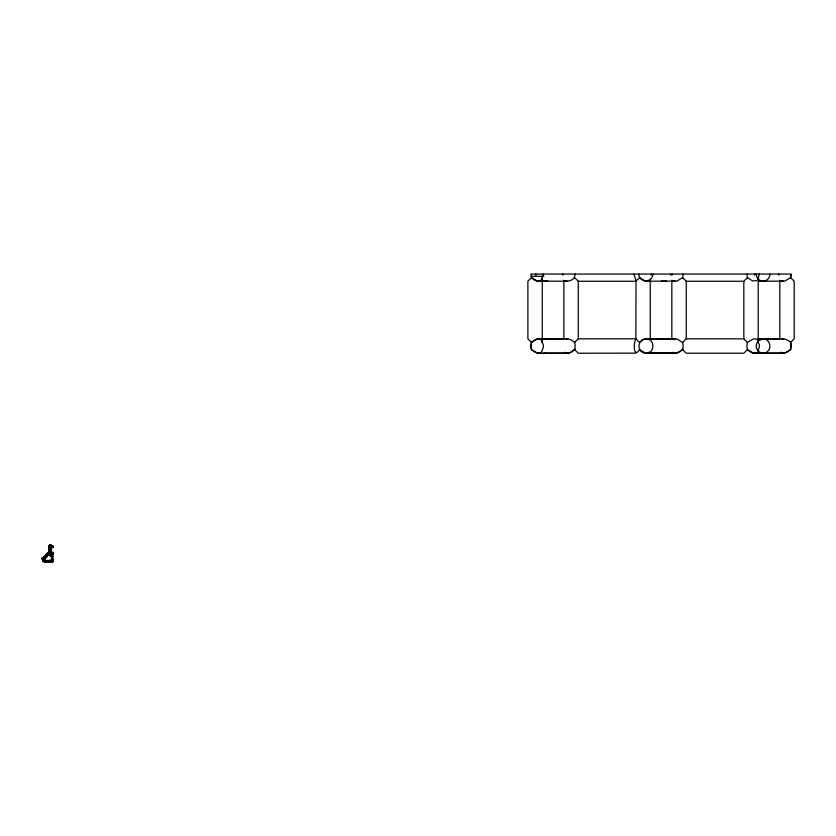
<?xml version="1.0" encoding="UTF-8"?>
<svg xmlns="http://www.w3.org/2000/svg" width="836" height="836" viewBox="0 0 836 836"><rect width="100%" height="100%" fill="white"/><g stroke="black" fill="none" stroke-linecap="round" stroke-linejoin="round"><path stroke-width="1.25" d="M49.334 546.566L49.24 547.308A3.469 3.469 0 0 0 49.272 547.831L49.293 548.437M49.219 547.883L49.219 547.434A5.612 5.486 -78.2 0 0 49.387 548.395A4.588 1.097 -89.1 0 0 49.387 549.315L49.376 550.307L49.397 549.534M49.334 545.898L49.324 545.542A2.665 1.787 -71.9 0 0 49.7 545.866M45.917 561.155L45.875 560.956A7.806 2.905 44.5 0 0 47.161 561.081A1.432 1.254 -72.1 0 1 47.924 560.946M49.23 546.744L49.23 546.598A9.99 9.583 -80.4 0 1 49.24 545.762L49.272 545.574A3.71 3.302 -74.8 0 1 49.251 545.25L51.1 545.354A5.821 5.633 78.8 0 1 51.195 548.04L51.863 547.643A34.798 1.233 -8.8 0 1 53.232 547.35A1.871 1.4 78 0 0 53.347 546.807L52.971 545.793A10.889 2.989 -44 0 1 51.717 546.117L51.644 546.127M49.23 546.598L49.261 545.709M575.231 274.062L574.018 278.273L571.072 280.29L567.477 281.251L537.318 281.095L531.487 277.656L530.933 274.062L791.159 274.062L790.605 277.656L784.774 281.095L758.367 281.251M683.2 274.062L682.636 277.656L676.815 281.095L646.646 281.251C642.926 280.927 638.202 278.451 638.892 274.062M51.424 561.175L51.916 560.277M49.01 552.795L49.188 551.582A1.724 1.515 51.4 0 1 49.69 551.227L50.108 551.164M757.865 279.391L759.328 274.062M758.168 278.284L758.21 277.656L758.21 342.436L759.046 344.171A6.27 6.27 0 0 1 759.14 347.525L757.855 351.381M53.243 547.267L53.243 546.765M543.295 275.18L543.4 274.062L542.282 277.656C542.01 283.947 533.838 280.812 531.487 277.656L527.892 281.251L527.892 338.831L531.487 342.436L530.933 346.031L531.487 349.626L535.092 352.269L538.353 353.22L568.146 353.189M651.265 275.18L651.359 274.062M672.039 275.18L672.144 274.062M653.188 274.062L651.672 278.284L647.388 281.199A5.131 3.145 26.6 0 1 645.402 281.126L639.456 277.656L635.851 281.251L578.272 281.251L574.677 277.656M49.105 550.13L49.209 549.325M49.188 549.461L49.115 550.015A3.072 1.129 -79.4 0 1 48.979 551.154L48.969 550.955M48.645 552.356L49.418 551.206M49.324 554.446L49.355 554.237A1.808 1.442 -0.6 0 0 48.404 554.707A2.759 2.153 -2.3 0 0 48.206 554.905L48.133 554.905M791.107 275.18L790.605 277.656L794.2 281.251L794.2 338.831L790.605 342.436L791.159 346.031L790.605 349.626L787 352.269L783.74 353.22L763.007 353.2M46.879 561.29L47.621 560.862M46.837 554.352L48.781 551.561M49.24 551.332L49.376 550.328L49.094 551.311M50.588 545.615L50.609 545.511A6.374 6.374 0 0 1 50.662 548.406L50.609 551.603A5.235 5.183 80.9 0 1 50.745 552.22L51.811 552.491A10.262 4.211 -84.2 0 0 52.135 552.512M543.201 353.2L567.811 353.22L570.319 352.604L574.677 349.626L575.231 346.031L574.677 342.436L571.072 339.803L567.811 338.841L538.018 338.873M645.977 353.189L676.815 353.074L682.636 349.626L683.2 346.031L682.636 342.436L676.815 338.988L646.228 338.852C636.677 338.737 636.499 353.377 646.228 353.21L676.115 353.189M756.841 339.458L755.828 338.988A5.162 3.156 -26.6 0 0 753.236 338.988L747.415 342.436L746.861 346.031L747.415 349.626L753.236 353.074A5.162 3.156 26.6 0 0 753.947 353.189M52.135 559.681L52.198 559.42A3.365 2.038 64.4 0 0 52.396 559.159A2.999 2.142 54.5 0 0 52.48 558.751M538.687 281.251L540.913 280.635L542.282 277.656L542.282 342.426L541.937 340.68A8.757 5.591 -32.1 0 0 541.822 340.252C539.095 336.72 533.953 340.064 531.487 342.436L530.933 346.031L531.487 349.626L537.318 353.074A5.162 3.156 26.6 0 0 539.324 353.189L541.498 352.071L543.254 347.536A5.873 5.842 90 0 0 543.4 345.278L542.292 342.436M564.843 352.269L566.265 353.074A5.162 3.156 -26.6 0 0 568.856 353.074L572.2 351.622L574.875 348.967M672.802 352.269L674.224 353.074A5.162 3.156 -26.6 0 0 676.815 353.074L680.17 351.622L682.834 348.967M42.511 560.402L42.636 561.228A5.079 2.08 11.3 0 0 44.663 561.614L47.568 561.667L42.908 560.528M49.314 545.291L49.972 544.926M49.387 554.78L49.846 554.09A5.434 3.438 70.6 0 1 50.954 555.303M44.736 558.093L44.862 558.814A9.363 7.618 71.5 0 0 44.569 559.19A2.32 0.867 -34.6 0 0 44.381 559.556L47.965 555.062M44.716 560.622L44.945 561.416M51.404 553.056C50.682 554.362 54.894 554.456 52.543 554.529A70.025 4.556 20.5 0 1 50.892 554.038L50.714 553.996A3.48 1.787 84.6 0 0 49.836 553.996M43.953 560.538A4.817 1.787 10.5 0 1 42.709 560.245L42.74 560.057M48.488 552.011L47.976 552.732M48.049 552.983L48.112 552.899A7.127 3.929 -65.1 0 1 47.882 553.275M42.239 558.343C41.121 559.305 43.911 556.975 42.364 558.229A2.696 1.327 -65.6 0 0 42.145 558.553A5.653 4.368 -10.5 0 0 42.417 558.417A8.099 5.946 -13.6 0 0 42.845 558.061M42.019 558.615L41.915 558.626A3.354 2.633 -9.4 0 0 42.343 558.511L42.5 558.448M45.457 557.978L44.59 559.085A4.755 4.138 41 0 0 44.36 559.42L44.329 559.556A2.665 2.309 47.5 0 1 44.559 559.179M45.541 557.873L47.255 555.94M46.973 561.123L47.631 560.695M47.474 553.662L47.568 553.265A7.576 4.128 -64.8 0 0 47.819 552.826M46.555 554.644L47.224 553.651M46.774 556.473L45.468 555.323L44.35 556.609A13.031 2.487 -50.1 0 1 43.953 557.006L43.89 557.058M45.52 557.654L46.408 556.703M46.983 553.923L46.649 554.55M49.387 554.592A3.866 2.874 53.7 0 0 48.091 555.01A13.993 10.116 88.7 0 0 47.182 555.815L46.712 556.379L47.495 555.532M45.813 557.34L46.91 556.588M46.168 555.543C44.716 554.947 47.767 554.069 45.499 555.449M46.314 554.885L45.729 555.219M574.677 342.436L578.272 338.831L635.851 338.831L639.456 342.436L643.051 339.803L646.322 338.841L672.217 338.873M635.945 353.137L578.272 353.231L574.677 349.626M669.626 353.2L646.322 353.22L643.051 352.269L639.456 349.626C633.636 359.166 633.186 342.509 635.935 338.914M682.636 277.656L686.241 281.251L743.821 281.251L747.415 277.656L746.861 274.062M682.636 342.436L686.241 338.831L686.241 281.251M45.457 555.752L43.691 557.466M44.705 556.494L43.953 557.225M51.675 560.486L51.518 560.632A1.17 0.658 2.7 0 1 51.1 560.841L51.456 560.716M43.838 557.319L43.765 557.393A16.71 11.129 -18.2 0 1 43.43 557.643L43.148 557.936M47.401 560.663L46.868 560.705L48.31 561.071A4.065 1.463 81.8 0 0 47.871 560.642M531.487 342.436L537.308 338.977A5.162 3.156 -26.6 0 1 539.91 338.988L541.32 339.803L542.282 342.426M51.498 560.653L51.518 560.632A1.275 0.857 -30.8 0 0 52.668 560.162L52.574 560.026M646.322 353.22L649.29 352.269M44.402 559.577L44.559 560.172M50.735 560.851A1.86 0.888 1.4 0 1 50.087 560.862L50.494 560.695A5.81 1.787 89.4 0 0 50.379 560.632M50.62 548.385L50.62 548.406A6.374 6.343 81.8 0 0 50.536 545.532L51.006 545.323M648.872 280.635L646.646 281.251M756.841 280.635L752.515 280.906L747.415 277.656M49.742 548.562A1.045 0.763 4.6 0 1 49.47 548.374L49.345 548.385A1.902 1.264 70.2 0 1 49.732 548.071L49.951 547.977M673.22 339.458L675.77 338.841M756.841 352.604C753.539 354.36 749.787 351.883 747.415 349.626L743.821 353.231L686.241 353.231L682.636 349.626M648.872 352.604L647.869 353.074A5.162 3.156 26.6 0 1 645.277 353.074L639.456 349.626M48.018 561.886L49.021 561.771L48.436 561.802M53.243 556.734L52.595 555.94M51.33 547.779L51.863 547.643M51.153 554.498L50.087 554.467M45.28 561.75L45.478 561.625A2.602 0.794 40.7 0 1 45.343 561.771L45.196 561.771M52.449 556.839C50.285 557.194 53.483 557.215 52.229 556.118M47.192 561.635A3.448 0.596 -7.8 0 1 47.527 561.656L47.244 561.541M565.982 339.082L567.811 338.841M781.911 339.082L784.774 338.988L788.129 340.44L790.605 342.436L791.065 344.536M51.916 557.978L50.871 556.107M53.107 556.766L52.522 556.891M51.696 557.048L51.863 557.016A3.271 2.759 37.5 0 1 51.989 557.298M52.584 547.559L51.56 547.747M51.424 548.029L50.871 547.831M666.396 280.906L663.826 281.251A7.2 7.2 0 0 1 661.61 280.906M43.42 560.015L45.781 560.82M661.61 352.876A7.2 7.2 0 0 0 663.826 353.231L665.56 353.074M51.675 546.127L50.662 546.357A1.871 1.756 69 0 0 50.797 547.549L50.777 547.611M761 338.873L762.16 338.852A7.19 6.792 -82.3 0 1 762.881 338.946M49.732 548.155L49.742 548.155A1.902 1.191 82 0 0 49.502 548.447M47.391 561.635L47.704 561.635A8.496 3.961 -30.1 0 0 48.822 561.802L49.7 561.74L49.167 561.761M50.63 561.813L50.662 561.813A4.19 1.359 80.3 0 0 50.797 561.771A4.19 1.338 80.6 0 1 50.662 561.813L50.348 561.792M47.506 561.802A11.37 9.395 77.8 0 0 49.209 561.865L49.575 561.813A7.242 6.009 82.8 0 0 50.15 561.75L52.26 561.876A1.745 1.4 78.4 0 1 51.518 561.478L51.55 561.499M49.23 561.761L49.261 561.823A11.37 9.269 70.9 0 1 47.516 561.604A5.549 1.975 -68.1 0 0 47.715 561.75L48.206 561.802A1.442 1.264 -72.2 0 1 47.694 561.928M763.31 353.231L763.707 353.21A7.19 6.772 82.8 0 0 766.298 352.426A7.19 6.751 85.9 0 0 768.085 350.963C772.088 346.867 769.026 338.747 763.278 338.831M544.152 338.873L545.323 338.841A7.2 7.075 85.8 0 1 546.65 339.019M762.16 353.21L761.46 353.22M49.439 561.813L49.502 561.813A7.242 6.009 83.8 0 0 50.15 561.75L50.212 561.74A2.351 0.648 -6.4 0 1 52.114 561.698L52.846 561.677M46.084 561.677L47.255 561.646M545.103 353.231L545.511 353.22A7.158 7.043 -85.4 0 1 545.135 353.231L545.009 353.231M538.353 353.22L539.324 353.189M46.826 561.928A4.18 0.637 -8.9 0 1 46.962 561.75L47.234 561.876A1.703 1.494 -72.1 0 0 48.018 561.886M48.697 560.799A5.194 1.829 10.1 0 1 47.892 561.865L47.903 561.792A3.375 1.223 -87.1 0 0 48.31 561.698L47.621 561.635L48.352 561.614A64.957 43.033 -30 0 1 51.017 561.625L51.79 561.646M646.228 353.21C655.184 353.367 655.016 338.695 646.228 338.852M50.233 544.894L51.027 545.218M46.335 561.667L45.75 561.635A6.73 2.08 34.5 0 0 47.046 561.782L47.088 561.782A1.473 1.285 -72.3 0 0 47.485 561.928M763.226 281.251L766.8 280.144L768.733 278.148A7.19 6.657 90 0 0 769.893 274.062M763.163 338.831L758.545 340.68L756.674 343.45A7.022 6.719 89.8 0 0 756.82 348.957L759.725 352.269L763.299 353.231M42.74 560.005A4.598 1.588 -79.9 0 1 43.253 559.88L43.556 559.869A1.766 0.596 -38.1 0 0 43.785 560.078L43.785 560.141M51.153 560.726L50.996 560.737A128.441 14.264 4 0 1 48.383 560.716L48.363 560.716A129.371 14.954 4.2 0 0 50.892 560.737L50.965 560.831M46.941 560.663L47.349 560.663M46.576 560.663L46.826 560.705A3.313 0.658 13.7 0 1 47.255 560.935M663.826 353.231L668.706 353.21M531.132 276.277L543.954 276.277M686.241 338.831L743.821 338.831L747.415 342.436M649.875 338.873L673.179 338.852M757.834 338.873L783.74 338.841M784.074 353.189L754.281 353.22L761.659 353.231M758.168 338.852L780.187 338.873M542.24 338.852L564.258 338.873M672.374 338.862L663.826 338.831L664.704 338.873M47.318 560.716L48.185 560.716M763.132 281.251C759.705 281.272 756.026 277.855 756.204 274.062M47.422 560.716L47.558 560.716A8.611 6.876 -56.5 0 1 49.146 560.831L50.014 560.946M52.543 561.677L51.132 561.625M43.253 559.859L44.193 560.151A5.591 0.846 18.8 0 1 45.353 560.507M646.322 338.841L648.14 339.082M783.74 353.22L780.772 352.269M675.77 353.22L673.22 352.604M567.811 353.22L565.251 352.604M783.405 281.251L781.179 280.635M675.436 281.251L673.22 280.635M567.477 281.251L565.251 280.635M51.571 551.938L51.937 552.199A2.027 1.902 -69 0 1 51.937 553.819M50.453 546.211L50.714 546.221A12.759 5.538 -56.2 0 0 52.302 545.856M542.25 280.906L545.344 281.251A7.2 7.075 -85.8 0 0 547.737 280.729M49.961 545.072L49.815 545.051A6.949 0.7 -89.8 0 1 49.763 549.628M44.987 561.593L45.384 561.625A2.905 0.857 37.4 0 1 45.144 561.646A4.41 3.626 0.3 0 1 44.35 561.625M759.579 280.906L762.16 281.241A7.19 6.792 81.7 0 0 764.261 280.729M42.782 561.238L44.172 561.583A11.171 11.119 63.6 0 1 43.169 561.29L42.866 561.217M50.578 551.196L51.163 551.572A4.399 4.389 -51.3 0 1 51.341 552.262L51.383 552.826M44.005 561.552L43.284 561.343M52.323 560.026L52.574 560.11A3.616 0.951 -53.1 0 1 52.302 560.214M43.629 561.437L43.671 561.468A6.354 6.343 86.1 0 0 44.141 561.552M42.605 560.225L42.845 560.287A4.086 1.515 10.5 0 0 44.507 560.622M42.511 561.155L42.636 561.186A5.716 2.341 11.3 0 0 44.663 561.625M43.702 560.005L43.963 560.078A6.5 0.982 18.8 0 1 45.52 560.58L45.332 560.674M49.345 551.635L50.076 552.021M781.179 352.604L782.182 353.074A5.162 3.156 -26.6 0 0 784.774 353.074L790.605 349.626L790.95 343.805M49.428 548.092L49.366 548.029A2.195 2.195 0 0 1 49.261 547.371L49.23 546.943A3.563 3.563 0 0 1 49.251 546.41M45.886 555.313L46.001 555.397A1.515 0.585 43.6 0 1 46.701 556.044L46.774 556.201M49.669 554.487L50.359 555.02A4.608 4.17 29.8 0 1 50.881 555.459M49.042 554.153A1.557 1.014 79.8 0 0 49.345 554.362L49.679 554.634M49.836 545.898L49.867 545.929A2.863 1.369 80 0 0 50.453 546.169M52.532 555.846L52.02 555.177M45.834 560.883L46.126 560.663A6.155 4.629 -33.6 0 1 45.593 560.548M50.923 556.191L51.278 556.786M53.138 552.408L53.222 552.565A20.597 9.666 -78 0 1 52.637 552.335M51.236 551.52A4.211 2.362 89.6 0 1 51.215 548.406A5.612 5.57 53.9 0 0 51.33 548.019A1.776 0.742 72.3 0 0 51.195 548.416A4.211 2.351 -89.4 0 0 51.226 551.52L50.85 551.279A1.16 0.648 8.1 0 0 50.296 551.185M757.855 340.68L758.21 342.436M52.072 557.57L52.114 557.706A4.567 3.71 41.7 0 1 52.26 558.281L52.229 558.302M51.926 546.577L51.926 546.598A1.714 1.651 79.8 0 1 51.989 547.298M52.354 546.608L52.354 546.587A2.038 1.693 60.3 0 1 52.375 546.002M531.027 347.525L531.132 348.257M48.488 561.019L48.133 560.998A1.651 1.442 -72.2 0 0 47.37 560.914L47.088 560.914A1.421 1.348 -84.2 0 0 46.137 560.726M535.772 274.062L535.886 275.19M778.692 274.062L778.797 275.18M670.733 274.062L670.827 275.18M562.764 274.062L562.868 275.18M754.699 274.062L754.783 275.19M53.326 559.336L53.326 559.409A3.908 0.554 -20.3 0 0 52.752 559.942M633.981 274.062L636.018 280.906L635.851 338.831M49.345 547.34L49.345 547.413A5.612 5.382 -83 0 0 49.491 548.374A4.619 1.066 -89 0 0 49.428 549.325A3.584 1.536 -76 0 0 49.408 548.468M49.23 546.89L49.23 546.943A2.738 2.738 0 0 1 49.272 546.284M779.8 280.248L779.8 338.549M743.821 281.251L743.821 338.831M671.841 280.248L671.841 338.549M650.251 280.248L650.251 338.549M578.272 281.251L578.272 338.831M563.882 280.248L563.882 338.549M45.039 558.27A3.626 0.711 -40.7 0 1 45.614 557.622M43.085 557.79A1.505 1.505 0 0 1 43.89 557.654M42.093 558.385A2.759 1.494 -68 0 1 42.343 558.124M41.894 558.918A1.944 0.731 17.8 0 1 44.109 559.597M44.893 559.326A2.309 0.585 -43.1 0 1 45.123 559.033M44.569 558.563A5.424 1.17 -39.6 0 1 45.541 557.424M42.019 558.876A1.735 0.773 17.6 0 1 44.224 559.514M43.232 557.33A11.161 7.419 -18.4 0 1 42.145 558.187M46.44 556.661A1.369 0.533 47.9 0 1 46.147 556.4M44.59 561.593A1.588 1.578 0 0 1 44.245 561.562A3.626 2.957 0.4 0 0 45.217 561.677M52.553 560.151A2.309 1.223 80.7 0 1 52.731 560.58M51.477 558.291A7.169 5.873 88.9 0 1 52.093 560.089M52.407 560.057A4.64 2.059 78.6 0 1 52.114 560.601M51.414 555.595A6.479 2.571 49.5 0 1 50.923 554.853M47.38 555.93A13.961 9.844 -88.4 0 1 48.06 555.229M48.164 555.407A5.507 3.929 -89.9 0 1 48.781 554.864M47.673 555.616A11.15 8.966 0.5 0 1 48.331 555M48.446 553.035A1.766 1.244 69.3 0 1 48.457 552.241M51.863 555.188A2.968 2.09 54.2 0 1 51.362 554.362M48.07 560.569A4.17 1.473 -86.8 0 1 48.185 560.548M47.61 560.58A8.611 6.981 -62.2 0 1 49.178 560.737M50.63 551.593A5.235 5.235 0 0 1 50.797 552.209M49.042 548.771A3.741 1.233 -78.3 0 1 48.969 549.461M49.972 544.591A6.949 0.899 -89.8 0 1 49.909 550.224M51.383 546.023A2.006 0.679 -78.9 0 1 51.184 545.229M51.142 545.333A5.612 5.57 53.9 0 1 51.372 546.347M49.439 546.566A9.99 9.342 -82.1 0 1 49.47 545.783M49.815 545.668A2.665 1.588 -83.2 0 1 49.575 545.187M51.289 552.199A4.264 4.211 -77.7 0 0 51.142 551.582A2.821 1.181 -71.7 0 0 51.675 552.157L51.79 552.168A5.716 2.435 -61.6 0 1 51.518 552.084M49.209 550.088A2.78 1.087 -79.7 0 1 49.063 551.008M47.046 562.231A5.215 1.923 10.5 0 1 45.426 562.388M50.473 559.89A8.496 2.696 -18.8 0 1 49.47 560.026M49.523 561.52A7.534 3.929 25.5 0 1 49.993 561.51M47.851 561.677A7.472 2.665 -70.8 0 1 47.662 561.698M52.26 561.855A1.829 1.494 82.1 0 1 51.529 561.541M52.595 560.036A1.202 0.69 82.4 0 1 52.961 561.813A2.905 0.752 86.3 0 1 52.647 561.876M51.884 559.974A3.908 1.296 87.6 0 0 52.01 559.514A3.689 1.902 72.4 0 0 52.062 558.667M51.999 557.664A5.037 3.94 46 0 1 52.156 558.448M52.125 557.821A6.907 6.5 -70.2 0 1 53.002 559.901M48.018 553.453A9.666 6.448 -70.3 0 1 47.6 553.934M48.718 551.927A10.711 8.475 89 0 1 49 551.603M52.887 555.815A6.479 1.536 52 0 1 52.166 554.822M49.345 554.32A1.954 1.473 -2.6 0 1 49.732 554.383M49.533 555.386A5.382 2.383 61.7 0 1 50.285 556.348M50.453 556.065A10.575 7.367 73.5 0 1 50.724 556.483M49.01 552.983A2.163 1.996 73.6 0 0 49.23 554.163A1.327 1.327 -42.9 0 0 49.554 554.435M48.812 553.024A2.226 1.4 72.9 0 1 48.833 552.303M52.093 554.989A2.665 1.609 55.2 0 1 51.592 554.174M49.606 554.122A2.56 1.359 26.6 0 1 49.92 554.132M51.738 560.653A1.735 1.055 7.1 0 1 50.045 561.04M50.327 560.601A8.255 2.121 -73.6 0 1 50.432 560.569M50.348 545.72A3.992 0.522 -44.8 0 1 50.16 545.971M49.878 545.041A1.129 0.867 0 0 1 50.411 545.281M46.523 560.946A9.3 7.524 -43.9 0 1 45.426 560.799M50.808 553.787A2.006 1.808 -84.1 0 1 50.756 553.286M50.797 553.254A1.776 1.63 -82.8 0 1 50.902 552.491M52.031 552.711A2.581 2.268 75.9 0 0 52.083 553.505L52.135 553.547A2.153 1.776 77.4 0 0 52.417 554.498M53.128 552.627A2.508 1.985 87.9 0 1 53.326 554.007M51.665 545.856A2.205 0.805 -64 0 1 50.881 545.657M51.539 547.34A22.645 10.074 -51.6 0 1 51.111 547.423M52.856 547.444A2.351 1.536 65.1 0 1 52.574 546.629M49.93 548.176A4.943 2.55 -68.1 0 1 50.411 548.008M50.63 548.709A1.076 0.826 3.6 0 1 50.264 548.73M50.568 552.408A6.051 2.623 64.8 0 1 50.15 552.303M49.92 562.095A7.628 3.469 21 0 1 50.411 562.116M46.691 561.834A1.745 1.651 -81.3 0 1 46.011 561.761M52.428 559.629A5.424 5.006 77.5 0 1 53.19 559.169M51.937 559.848A3.835 2.477 -55.9 0 1 52.302 559.545M764.261 352.708A7.19 6.792 81.7 0 1 763.822 352.876M50.892 555.543L50.871 555.512A5.936 5.225 31.6 0 1 51.874 557.016A5.831 5.131 31.6 0 0 50.881 555.543"/></g></svg>
